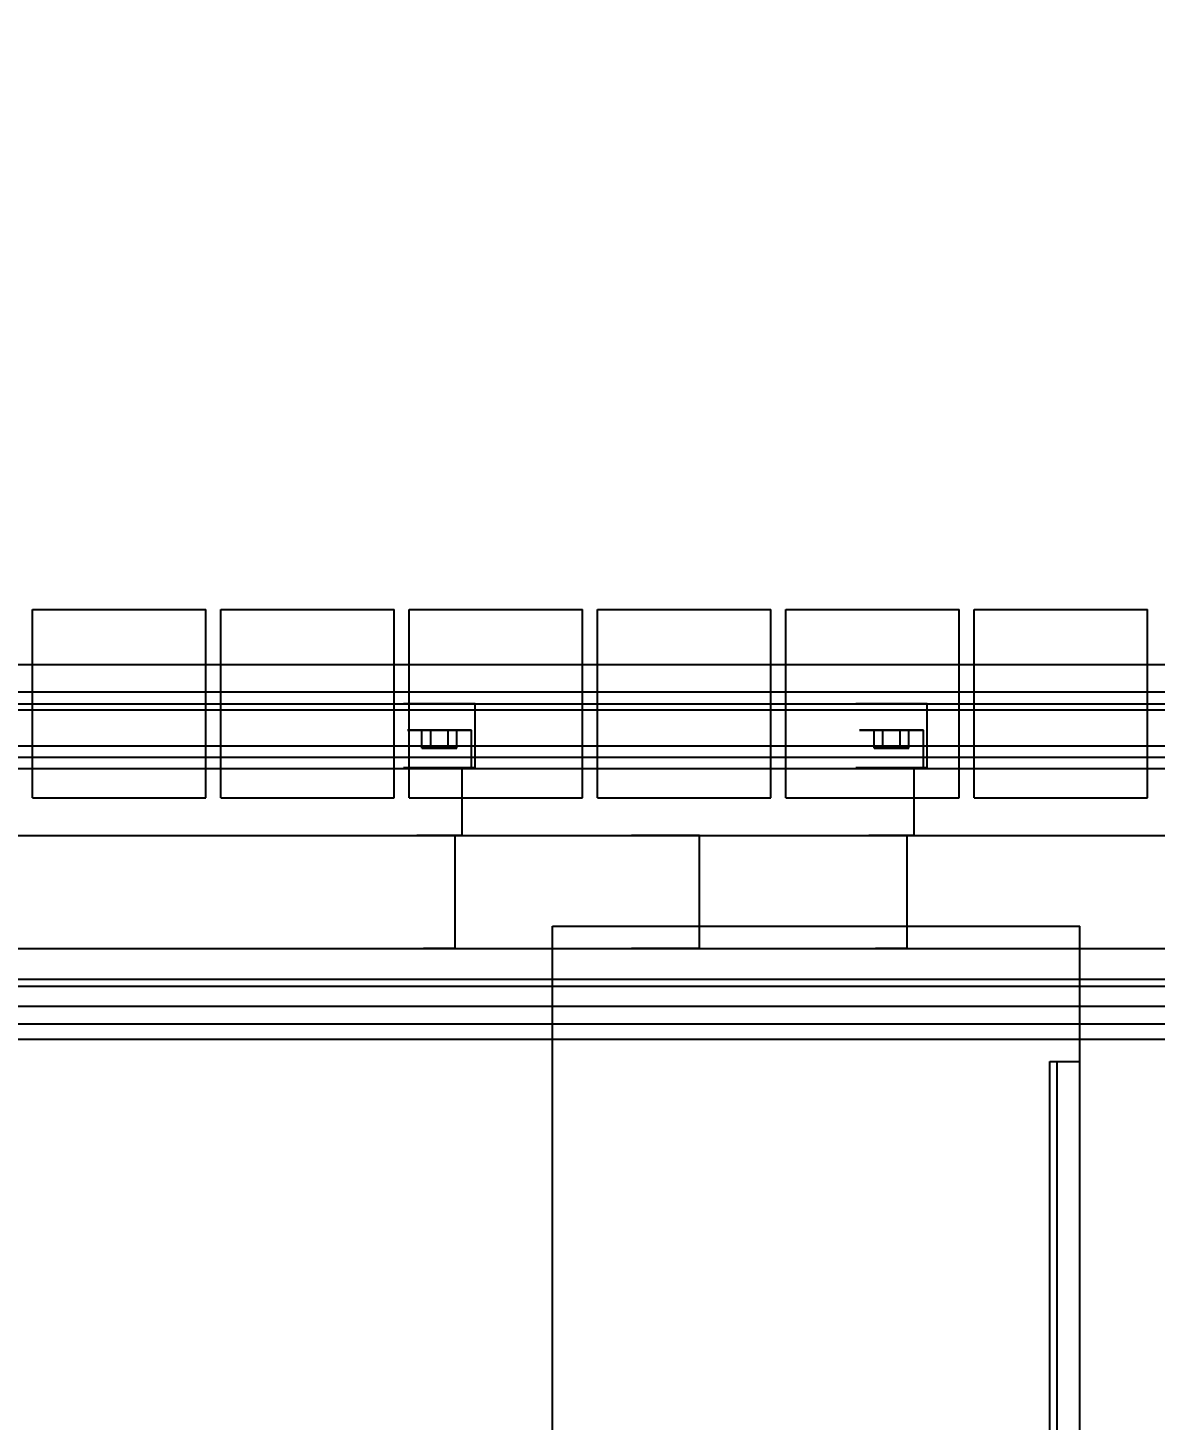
# Model space of a CAD drawing. Header units: millimetres. Extents: x -201 to 3037, y -406 to 3230.
# Drawn here: x 580.4 to 730, y 1274.4 to 1459.2 of the extents above; entities that cross this region are included whole.
import ezdxf

# ---------------------------------------------------------------- set-up
doc = ezdxf.new("R2010")
doc.units = ezdxf.units.MM
for name, color, linetype in [('DIM', 5, 'Continuous'), ('HIDDEN', 8, 'Continuous'), ('VISIBLE', 7, 'Continuous')]:
    doc.layers.add(name, color=color, linetype=linetype)
doc.styles.add('OpenSansCondensed-Light', font='OpenSansCondensed-Light.ttf')
doc.dimstyles.new('EZDXF', dxfattribs={"dimtxt": 0.25, "dimasz": 0.175, "dimexe": 0.375, "dimexo": 0.125, "dimgap": 0.1, "dimtad": 1, "dimlfac": 100, "dimzin": 12, "dimdsep": 46, "dimtxsty": 'OpenSansCondensed-Light', "dimblk": 'ARCHTICK', "dimcen": 2.5, "dimazin": 3, "dimtfac": 0.5, "dimtmove": 2, "dimatfit": 3})

# ---------------------------------------------------------------- blocks, each defined once
blk = doc.blocks.new('_ARCHTICK')
at = {"color": 0, "linetype": 'BYBLOCK', "const_width": 0.15}
blk.add_lwpolyline([(-0.5, -0.5), (0.5, 0.5)], dxfattribs=at)

msp = doc.modelspace()

# ---------------------------------------------------------------- linework, layer by layer
at = {"layer": 'HIDDEN'}
for points in [[(581, 1357), (581, 1382)], [(581, 1382), (604, 1382)], [(604, 1357), (604, 1382)], [(606, 1357), (606, 1382)], [(606, 1382), (629, 1382)], [(629, 1357), (629, 1382)], [(631, 1357), (631, 1382)], [(631, 1382), (654, 1382)], [(654, 1357), (654, 1382)], [(656, 1357), (656, 1382)], [(656, 1382), (679, 1382)], [(679, 1357), (679, 1382)], [(681, 1357), (681, 1382)], [(681, 1382), (704, 1382)], [(704, 1357), (704, 1382)], [(706, 1357), (706, 1382)], [(706, 1382), (729, 1382)], [(729, 1357), (729, 1382)], [(90, 1374.7), (1140, 1374.7)], [(581, 1374.7), (604, 1374.7)], [(606, 1374.7), (629, 1374.7)], [(631, 1374.7), (654, 1374.7)], [(656, 1374.7), (679, 1374.7)], [(681, 1374.7), (704, 1374.7)], [(706, 1374.7), (729, 1374.7)], [(90, 1371.1), (1140, 1371.1)], [(135, 1369.5), (1195, 1369.5)], [(135, 1369.5), (1195, 1369.5)], [(135, 1369.5), (1195, 1369.5)], [(581, 1371.1), (604, 1371.1)], [(581, 1369.5), (604, 1369.5)], [(606, 1371.1), (629, 1371.1)], [(606, 1369.5), (629, 1369.5)], [(639.75, 1369.5), (639.63, 1369.5), (639.28, 1369.5), (638.71, 1369.5), (637.96, 1369.5), (637.06, 1369.5), (636.06, 1369.5), (635, 1369.5), (633.94, 1369.5), (632.94, 1369.5), (632.04, 1369.5), (631.29, 1369.5), (630.72, 1369.5), (630.37, 1369.5), (630.25, 1369.5)], [(630.25, 1369.5), (630.37, 1369.5), (630.72, 1369.5), (631.29, 1369.5), (632.04, 1369.5), (632.94, 1369.5), (633.94, 1369.5), (635, 1369.5), (636.06, 1369.5), (637.06, 1369.5), (637.96, 1369.5), (638.71, 1369.5), (639.28, 1369.5), (639.63, 1369.5), (639.75, 1369.5)], [(639.75, 1369.5), (639.63, 1369.5), (639.28, 1369.5), (638.71, 1369.5), (637.96, 1369.5), (637.06, 1369.5), (636.06, 1369.5), (635, 1369.5), (633.94, 1369.5), (632.94, 1369.5), (632.04, 1369.5), (631.29, 1369.5), (630.72, 1369.5), (630.37, 1369.5), (630.25, 1369.5)], [(630.25, 1369.5), (630.37, 1369.5), (630.72, 1369.5), (631.29, 1369.5), (632.04, 1369.5), (632.94, 1369.5), (633.94, 1369.5), (635, 1369.5), (636.06, 1369.5), (637.06, 1369.5), (637.96, 1369.5), (638.71, 1369.5), (639.28, 1369.5), (639.63, 1369.5), (639.75, 1369.5)], [(631, 1371.1), (654, 1371.1)], [(631, 1369.5), (654, 1369.5)], [(639.75, 1361), (639.75, 1369.5)], [(639.75, 1361), (639.75, 1369.5)], [(656, 1371.1), (679, 1371.1)], [(656, 1369.5), (679, 1369.5)], [(681, 1371.1), (704, 1371.1)], [(681, 1369.5), (704, 1369.5)], [(699.75, 1369.5), (699.63, 1369.5), (699.28, 1369.5), (698.71, 1369.5), (697.96, 1369.5), (697.06, 1369.5), (696.06, 1369.5), (695, 1369.5), (693.94, 1369.5), (692.94, 1369.5), (692.04, 1369.5), (691.29, 1369.5), (690.72, 1369.5), (690.37, 1369.5), (690.25, 1369.5)], [(690.25, 1369.5), (690.37, 1369.5), (690.72, 1369.5), (691.29, 1369.5), (692.04, 1369.5), (692.94, 1369.5), (693.94, 1369.5), (695, 1369.5), (696.06, 1369.5), (697.06, 1369.5), (697.96, 1369.5), (698.71, 1369.5), (699.28, 1369.5), (699.63, 1369.5), (699.75, 1369.5)], [(699.75, 1369.5), (699.63, 1369.5), (699.28, 1369.5), (698.71, 1369.5), (697.96, 1369.5), (697.06, 1369.5), (696.06, 1369.5), (695, 1369.5), (693.94, 1369.5), (692.94, 1369.5), (692.04, 1369.5), (691.29, 1369.5), (690.72, 1369.5), (690.37, 1369.5), (690.25, 1369.5)], [(690.25, 1369.5), (690.37, 1369.5), (690.72, 1369.5), (691.29, 1369.5), (692.04, 1369.5), (692.94, 1369.5), (693.94, 1369.5), (695, 1369.5), (696.06, 1369.5), (697.06, 1369.5), (697.96, 1369.5), (698.71, 1369.5), (699.28, 1369.5), (699.63, 1369.5), (699.75, 1369.5)], [(699.75, 1361), (699.75, 1369.5)], [(699.75, 1361), (699.75, 1369.5)], [(706, 1371.1), (729, 1371.1)], [(706, 1369.5), (729, 1369.5)], [(135, 1368.7), (1195, 1368.7)], [(135, 1368.7), (1195, 1368.7)], [(135, 1368.7), (1195, 1368.7)], [(581, 1368.7), (604, 1368.7)], [(606, 1368.7), (629, 1368.7)], [(631, 1368.7), (654, 1368.7)], [(656, 1368.7), (679, 1368.7)], [(681, 1368.7), (704, 1368.7)], [(706, 1368.7), (729, 1368.7)], [(639.25, 1366), (639.14, 1366), (638.83, 1366), (638.32, 1366), (637.65, 1366), (636.84, 1366), (635.95, 1366), (635, 1366), (634.05, 1366), (633.16, 1366), (632.35, 1366), (631.68, 1366), (631.17, 1366), (630.86, 1366), (630.75, 1366)], [(630.75, 1366), (630.86, 1366), (631.17, 1366), (631.68, 1366), (632.35, 1366), (633.16, 1366), (634.05, 1366), (635, 1366), (635.95, 1366), (636.84, 1366), (637.65, 1366), (638.32, 1366), (638.83, 1366), (639.14, 1366), (639.25, 1366)], [(639.25, 1366), (639.14, 1366), (638.83, 1366), (638.32, 1366), (637.65, 1366), (636.84, 1366), (635.95, 1366), (635, 1366), (634.05, 1366), (633.16, 1366), (632.35, 1366), (631.68, 1366), (631.17, 1366), (630.86, 1366), (630.75, 1366)], [(630.75, 1366), (630.86, 1366), (631.17, 1366), (631.68, 1366), (632.35, 1366), (633.16, 1366), (634.05, 1366), (635, 1366), (635.95, 1366), (636.84, 1366), (637.65, 1366), (638.32, 1366), (638.83, 1366), (639.14, 1366), (639.25, 1366)], [(632.69, 1366), (633.85, 1366)], [(633.85, 1366), (632.69, 1366)], [(632.69, 1363.6), (632.69, 1366)], [(632.69, 1366), (633.85, 1366)], [(633.85, 1366), (632.69, 1366)], [(632.69, 1363.6), (632.69, 1366)], [(633.85, 1366), (636.15, 1366)], [(636.15, 1366), (633.85, 1366)], [(633.85, 1363.6), (633.85, 1366)], [(633.85, 1363.6), (633.85, 1366)], [(633.85, 1366), (636.15, 1366)], [(636.15, 1366), (633.85, 1366)], [(633.85, 1363.6), (633.85, 1366)], [(633.85, 1363.6), (633.85, 1366)], [(637.31, 1366), (636.15, 1366)], [(636.15, 1366), (637.31, 1366)], [(636.15, 1363.6), (636.15, 1366)], [(636.15, 1363.6), (636.15, 1366)], [(637.31, 1366), (636.15, 1366)], [(636.15, 1366), (637.31, 1366)], [(636.15, 1363.6), (636.15, 1366)], [(636.15, 1363.6), (636.15, 1366)], [(637.31, 1363.6), (637.31, 1366)], [(637.31, 1363.6), (637.31, 1366)], [(639.25, 1361), (639.25, 1366)], [(639.25, 1361), (639.25, 1366)], [(699.25, 1366), (699.14, 1366), (698.83, 1366), (698.32, 1366), (697.65, 1366), (696.84, 1366), (695.95, 1366), (695, 1366), (694.05, 1366), (693.16, 1366), (692.35, 1366), (691.68, 1366), (691.17, 1366), (690.86, 1366), (690.75, 1366)], [(690.75, 1366), (690.86, 1366), (691.17, 1366), (691.68, 1366), (692.35, 1366), (693.16, 1366), (694.05, 1366), (695, 1366), (695.95, 1366), (696.84, 1366), (697.65, 1366), (698.32, 1366), (698.83, 1366), (699.14, 1366), (699.25, 1366)], [(699.25, 1366), (699.14, 1366), (698.83, 1366), (698.32, 1366), (697.65, 1366), (696.84, 1366), (695.95, 1366), (695, 1366), (694.05, 1366), (693.16, 1366), (692.35, 1366), (691.68, 1366), (691.17, 1366), (690.86, 1366), (690.75, 1366)], [(690.75, 1366), (690.86, 1366), (691.17, 1366), (691.68, 1366), (692.35, 1366), (693.16, 1366), (694.05, 1366), (695, 1366), (695.95, 1366), (696.84, 1366), (697.65, 1366), (698.32, 1366), (698.83, 1366), (699.14, 1366), (699.25, 1366)], [(692.69, 1366), (693.85, 1366)], [(693.85, 1366), (692.69, 1366)], [(692.69, 1363.6), (692.69, 1366)], [(692.69, 1366), (693.85, 1366)], [(693.85, 1366), (692.69, 1366)], [(692.69, 1363.6), (692.69, 1366)], [(693.85, 1366), (696.15, 1366)], [(696.15, 1366), (693.85, 1366)], [(693.85, 1363.6), (693.85, 1366)], [(693.85, 1363.6), (693.85, 1366)], [(693.85, 1366), (696.15, 1366)], [(696.15, 1366), (693.85, 1366)], [(693.85, 1363.6), (693.85, 1366)], [(693.85, 1363.6), (693.85, 1366)], [(697.31, 1366), (696.15, 1366)], [(696.15, 1366), (697.31, 1366)], [(696.15, 1363.6), (696.15, 1366)], [(696.15, 1363.6), (696.15, 1366)], [(697.31, 1366), (696.15, 1366)], [(696.15, 1366), (697.31, 1366)], [(696.15, 1363.6), (696.15, 1366)], [(696.15, 1363.6), (696.15, 1366)], [(697.31, 1363.6), (697.31, 1366)], [(697.31, 1363.6), (697.31, 1366)], [(699.25, 1361), (699.25, 1366)], [(699.25, 1361), (699.25, 1366)], [(135, 1363.9), (1195, 1363.9)], [(135, 1363.9), (1195, 1363.9)], [(135, 1363.9), (1195, 1363.9)], [(581, 1363.9), (604, 1363.9)], [(606, 1363.9), (629, 1363.9)], [(631, 1363.9), (654, 1363.9)], [(656, 1363.9), (679, 1363.9)], [(681, 1363.9), (704, 1363.9)], [(706, 1363.9), (729, 1363.9)], [(135, 1362.4), (1195, 1362.4)], [(135, 1362.4), (1195, 1362.4)], [(135, 1362.4), (1195, 1362.4)], [(581, 1362.4), (604, 1362.4)], [(606, 1362.4), (629, 1362.4)], [(631, 1362.4), (654, 1362.4)], [(633.85, 1363.6), (632.69, 1363.6)], [(632.69, 1363.6), (633.85, 1363.6)], [(633.85, 1363.6), (632.69, 1363.6)], [(632.69, 1363.6), (633.85, 1363.6)], [(636.15, 1363.6), (633.85, 1363.6)], [(633.85, 1363.6), (636.15, 1363.6)], [(636.15, 1363.6), (633.85, 1363.6)], [(633.85, 1363.6), (636.15, 1363.6)], [(636.15, 1363.6), (637.31, 1363.6)], [(637.31, 1363.6), (636.15, 1363.6)], [(636.15, 1363.6), (637.31, 1363.6)], [(637.31, 1363.6), (636.15, 1363.6)], [(656, 1362.4), (679, 1362.4)], [(681, 1362.4), (704, 1362.4)], [(693.85, 1363.6), (692.69, 1363.6)], [(692.69, 1363.6), (693.85, 1363.6)], [(693.85, 1363.6), (692.69, 1363.6)], [(692.69, 1363.6), (693.85, 1363.6)], [(696.15, 1363.6), (693.85, 1363.6)], [(693.85, 1363.6), (696.15, 1363.6)], [(696.15, 1363.6), (693.85, 1363.6)], [(693.85, 1363.6), (696.15, 1363.6)], [(696.15, 1363.6), (697.31, 1363.6)], [(697.31, 1363.6), (696.15, 1363.6)], [(696.15, 1363.6), (697.31, 1363.6)], [(697.31, 1363.6), (696.15, 1363.6)], [(706, 1362.4), (729, 1362.4)], [(135, 1360.9), (1195, 1360.9)], [(135, 1360.9), (1195, 1360.9)], [(135, 1360.9), (1195, 1360.9)], [(581, 1360.9), (604, 1360.9)], [(606, 1360.9), (629, 1360.9)], [(639.75, 1361), (639.63, 1361), (639.28, 1361), (638.71, 1361), (637.96, 1361), (637.06, 1361), (636.06, 1361), (635, 1361), (633.94, 1361), (632.94, 1361), (632.04, 1361), (631.29, 1361), (630.72, 1361), (630.37, 1361), (630.25, 1361)], [(630.25, 1361), (630.37, 1361), (630.72, 1361), (631.29, 1361), (632.04, 1361), (632.94, 1361), (633.94, 1361), (635, 1361), (636.06, 1361), (637.06, 1361), (637.96, 1361), (638.71, 1361), (639.28, 1361), (639.63, 1361), (639.75, 1361)], [(639.75, 1361), (639.63, 1361), (639.28, 1361), (638.71, 1361), (637.96, 1361), (637.06, 1361), (636.06, 1361), (635, 1361), (633.94, 1361), (632.94, 1361), (632.04, 1361), (631.29, 1361), (630.72, 1361), (630.37, 1361), (630.25, 1361)], [(630.25, 1361), (630.37, 1361), (630.72, 1361), (631.29, 1361), (632.04, 1361), (632.94, 1361), (633.94, 1361), (635, 1361), (636.06, 1361), (637.06, 1361), (637.96, 1361), (638.71, 1361), (639.28, 1361), (639.63, 1361), (639.75, 1361)], [(639.25, 1361), (639.14, 1361), (638.83, 1361), (638.32, 1361), (637.65, 1361), (636.84, 1361), (635.95, 1361), (635, 1361), (634.05, 1361), (633.16, 1361), (632.35, 1361), (631.68, 1361), (631.17, 1361), (630.86, 1361), (630.75, 1361)], [(630.75, 1361), (630.86, 1361), (631.17, 1361), (631.68, 1361), (632.35, 1361), (633.16, 1361), (634.05, 1361), (635, 1361), (635.95, 1361), (636.84, 1361), (637.65, 1361), (638.32, 1361), (638.83, 1361), (639.14, 1361), (639.25, 1361)], [(639.25, 1361), (639.14, 1361), (638.83, 1361), (638.32, 1361), (637.65, 1361), (636.84, 1361), (635.95, 1361), (635, 1361), (634.05, 1361), (633.16, 1361), (632.35, 1361), (631.68, 1361), (631.17, 1361), (630.86, 1361), (630.75, 1361)], [(630.75, 1361), (630.86, 1361), (631.17, 1361), (631.68, 1361), (632.35, 1361), (633.16, 1361), (634.05, 1361), (635, 1361), (635.95, 1361), (636.84, 1361), (637.65, 1361), (638.32, 1361), (638.83, 1361), (639.14, 1361), (639.25, 1361)], [(631, 1360.9), (654, 1360.9)], [(638, 1361), (637.92, 1361), (637.7, 1361), (637.35, 1361), (636.87, 1361), (636.3, 1361), (635.67, 1361), (635, 1361), (634.33, 1361), (633.7, 1361), (633.13, 1361), (632.65, 1361), (632.3, 1361), (632.08, 1361), (632, 1361)], [(632, 1361), (632.08, 1361), (632.3, 1361), (632.65, 1361), (633.13, 1361), (633.7, 1361), (634.33, 1361), (635, 1361), (635.67, 1361), (636.3, 1361), (636.87, 1361), (637.35, 1361), (637.7, 1361), (637.92, 1361), (638, 1361)], [(638, 1361), (637.92, 1361), (637.7, 1361), (637.35, 1361), (636.87, 1361), (636.3, 1361), (635.67, 1361), (635, 1361), (634.33, 1361), (633.7, 1361), (633.13, 1361), (632.65, 1361), (632.3, 1361), (632.08, 1361), (632, 1361)], [(632, 1361), (632.08, 1361), (632.3, 1361), (632.65, 1361), (633.13, 1361), (633.7, 1361), (634.33, 1361), (635, 1361), (635.67, 1361), (636.3, 1361), (636.87, 1361), (637.35, 1361), (637.7, 1361), (637.92, 1361), (638, 1361)], [(638, 1352), (638, 1361)], [(638, 1352), (638, 1361)], [(656, 1360.9), (679, 1360.9)], [(681, 1360.9), (704, 1360.9)], [(699.75, 1361), (699.63, 1361), (699.28, 1361), (698.71, 1361), (697.96, 1361), (697.06, 1361), (696.06, 1361), (695, 1361), (693.94, 1361), (692.94, 1361), (692.04, 1361), (691.29, 1361), (690.72, 1361), (690.37, 1361), (690.25, 1361)], [(690.25, 1361), (690.37, 1361), (690.72, 1361), (691.29, 1361), (692.04, 1361), (692.94, 1361), (693.94, 1361), (695, 1361), (696.06, 1361), (697.06, 1361), (697.96, 1361), (698.71, 1361), (699.28, 1361), (699.63, 1361), (699.75, 1361)], [(699.75, 1361), (699.63, 1361), (699.28, 1361), (698.71, 1361), (697.96, 1361), (697.06, 1361), (696.06, 1361), (695, 1361), (693.94, 1361), (692.94, 1361), (692.04, 1361), (691.29, 1361), (690.72, 1361), (690.37, 1361), (690.25, 1361)], [(690.25, 1361), (690.37, 1361), (690.72, 1361), (691.29, 1361), (692.04, 1361), (692.94, 1361), (693.94, 1361), (695, 1361), (696.06, 1361), (697.06, 1361), (697.96, 1361), (698.71, 1361), (699.28, 1361), (699.63, 1361), (699.75, 1361)], [(699.25, 1361), (699.14, 1361), (698.83, 1361), (698.32, 1361), (697.65, 1361), (696.84, 1361), (695.95, 1361), (695, 1361), (694.05, 1361), (693.16, 1361), (692.35, 1361), (691.68, 1361), (691.17, 1361), (690.86, 1361), (690.75, 1361)], [(690.75, 1361), (690.86, 1361), (691.17, 1361), (691.68, 1361), (692.35, 1361), (693.16, 1361), (694.05, 1361), (695, 1361), (695.95, 1361), (696.84, 1361), (697.65, 1361), (698.32, 1361), (698.83, 1361), (699.14, 1361), (699.25, 1361)], [(699.25, 1361), (699.14, 1361), (698.83, 1361), (698.32, 1361), (697.65, 1361), (696.84, 1361), (695.95, 1361), (695, 1361), (694.05, 1361), (693.16, 1361), (692.35, 1361), (691.68, 1361), (691.17, 1361), (690.86, 1361), (690.75, 1361)], [(690.75, 1361), (690.86, 1361), (691.17, 1361), (691.68, 1361), (692.35, 1361), (693.16, 1361), (694.05, 1361), (695, 1361), (695.95, 1361), (696.84, 1361), (697.65, 1361), (698.32, 1361), (698.83, 1361), (699.14, 1361), (699.25, 1361)], [(698, 1361), (697.92, 1361), (697.7, 1361), (697.35, 1361), (696.87, 1361), (696.3, 1361), (695.67, 1361), (695, 1361), (694.33, 1361), (693.7, 1361), (693.13, 1361), (692.65, 1361), (692.3, 1361), (692.08, 1361), (692, 1361)], [(692, 1361), (692.08, 1361), (692.3, 1361), (692.65, 1361), (693.13, 1361), (693.7, 1361), (694.33, 1361), (695, 1361), (695.67, 1361), (696.3, 1361), (696.87, 1361), (697.35, 1361), (697.7, 1361), (697.92, 1361), (698, 1361)], [(698, 1361), (697.92, 1361), (697.7, 1361), (697.35, 1361), (696.87, 1361), (696.3, 1361), (695.67, 1361), (695, 1361), (694.33, 1361), (693.7, 1361), (693.13, 1361), (692.65, 1361), (692.3, 1361), (692.08, 1361), (692, 1361)], [(692, 1361), (692.08, 1361), (692.3, 1361), (692.65, 1361), (693.13, 1361), (693.7, 1361), (694.33, 1361), (695, 1361), (695.67, 1361), (696.3, 1361), (696.87, 1361), (697.35, 1361), (697.7, 1361), (697.92, 1361), (698, 1361)], [(698, 1352), (698, 1361)], [(698, 1352), (698, 1361)], [(706, 1360.9), (729, 1360.9)], [(581, 1357), (604, 1357)], [(606, 1357), (629, 1357)], [(631, 1357), (654, 1357)], [(656, 1357), (679, 1357)], [(681, 1357), (704, 1357)], [(706, 1357), (729, 1357)], [(135, 1352), (1195, 1352)], [(135, 1352), (1195, 1352)], [(135, 1352), (1195, 1352)], [(135, 1352), (1195, 1352)], [(135, 1352), (1195, 1352)], [(135, 1352), (1195, 1352)], [(135, 1352), (1195, 1352)], [(638, 1352), (637.92, 1352), (637.7, 1352), (637.35, 1352), (636.87, 1352), (636.3, 1352), (635.67, 1352), (635, 1352), (634.33, 1352), (633.7, 1352), (633.13, 1352), (632.65, 1352), (632.3, 1352), (632.08, 1352), (632, 1352)], [(632, 1352), (632.08, 1352), (632.3, 1352), (632.65, 1352), (633.13, 1352), (633.7, 1352), (634.33, 1352), (635, 1352), (635.67, 1352), (636.3, 1352), (636.87, 1352), (637.35, 1352), (637.7, 1352), (637.92, 1352), (638, 1352)], [(638, 1352), (637.92, 1352), (637.7, 1352), (637.35, 1352), (636.87, 1352), (636.3, 1352), (635.67, 1352), (635, 1352), (634.33, 1352), (633.7, 1352), (633.13, 1352), (632.65, 1352), (632.3, 1352), (632.08, 1352), (632, 1352)], [(632, 1352), (632.08, 1352), (632.3, 1352), (632.65, 1352), (633.13, 1352), (633.7, 1352), (634.33, 1352), (635, 1352), (635.67, 1352), (636.3, 1352), (636.87, 1352), (637.35, 1352), (637.7, 1352), (637.92, 1352), (638, 1352)], [(637.1, 1352), (637.05, 1352), (636.89, 1352), (636.64, 1352), (636.31, 1352), (635.91, 1352), (635.47, 1352), (635, 1352), (634.53, 1352), (634.09, 1352), (633.69, 1352), (633.36, 1352), (633.11, 1352), (632.95, 1352), (632.9, 1352)], [(632.9, 1352), (632.95, 1352), (633.11, 1352), (633.36, 1352), (633.69, 1352), (634.09, 1352), (634.53, 1352), (635, 1352), (635.47, 1352), (635.91, 1352), (636.31, 1352), (636.64, 1352), (636.89, 1352), (637.05, 1352), (637.1, 1352)], [(637.1, 1352), (637.05, 1352), (636.89, 1352), (636.64, 1352), (636.31, 1352), (635.91, 1352), (635.47, 1352), (635, 1352), (634.53, 1352), (634.09, 1352), (633.69, 1352), (633.36, 1352), (633.11, 1352), (632.95, 1352), (632.9, 1352)], [(632.9, 1352), (632.95, 1352), (633.11, 1352), (633.36, 1352), (633.69, 1352), (634.09, 1352), (634.53, 1352), (635, 1352), (635.47, 1352), (635.91, 1352), (636.31, 1352), (636.64, 1352), (636.89, 1352), (637.05, 1352), (637.1, 1352)], [(637.1, 1337), (637.1, 1352)], [(637.1, 1337), (637.1, 1352)], [(669.5, 1352), (669.39, 1352), (669.05, 1352), (668.52, 1352), (667.81, 1352), (666.95, 1352), (666, 1352), (665, 1352), (664, 1352), (663.05, 1352), (662.19, 1352), (661.48, 1352), (660.95, 1352), (660.61, 1352), (660.5, 1352)], [(660.5, 1352), (660.61, 1352), (660.95, 1352), (661.48, 1352), (662.19, 1352), (663.05, 1352), (664, 1352), (665, 1352), (666, 1352), (666.95, 1352), (667.81, 1352), (668.52, 1352), (669.05, 1352), (669.39, 1352), (669.5, 1352)], [(669.5, 1352), (669.39, 1352), (669.05, 1352), (668.52, 1352), (667.81, 1352), (666.95, 1352), (666, 1352), (665, 1352), (664, 1352), (663.05, 1352), (662.19, 1352), (661.48, 1352), (660.95, 1352), (660.61, 1352), (660.5, 1352)], [(660.5, 1352), (660.61, 1352), (660.95, 1352), (661.48, 1352), (662.19, 1352), (663.05, 1352), (664, 1352), (665, 1352), (666, 1352), (666.95, 1352), (667.81, 1352), (668.52, 1352), (669.05, 1352), (669.39, 1352), (669.5, 1352)], [(669.5, 1352), (669.39, 1352), (669.05, 1352), (668.52, 1352), (667.81, 1352), (666.95, 1352), (666, 1352), (665, 1352), (664, 1352), (663.05, 1352), (662.19, 1352), (661.48, 1352), (660.95, 1352), (660.61, 1352), (660.5, 1352)], [(660.5, 1352), (660.61, 1352), (660.95, 1352), (661.48, 1352), (662.19, 1352), (663.05, 1352), (664, 1352), (665, 1352), (666, 1352), (666.95, 1352), (667.81, 1352), (668.52, 1352), (669.05, 1352), (669.39, 1352), (669.5, 1352)], [(669.5, 1352), (669.39, 1352), (669.05, 1352), (668.52, 1352), (667.81, 1352), (666.95, 1352), (666, 1352), (665, 1352), (664, 1352), (663.05, 1352), (662.19, 1352), (661.48, 1352), (660.95, 1352), (660.61, 1352), (660.5, 1352)], [(660.5, 1352), (660.61, 1352), (660.95, 1352), (661.48, 1352), (662.19, 1352), (663.05, 1352), (664, 1352), (665, 1352), (666, 1352), (666.95, 1352), (667.81, 1352), (668.52, 1352), (669.05, 1352), (669.39, 1352), (669.5, 1352)], [(669.5, 1337), (669.5, 1352)], [(669.5, 1337), (669.5, 1352)], [(669.5, 1337), (669.5, 1352)], [(669.5, 1337), (669.5, 1352)], [(698, 1352), (697.92, 1352), (697.7, 1352), (697.35, 1352), (696.87, 1352), (696.3, 1352), (695.67, 1352), (695, 1352), (694.33, 1352), (693.7, 1352), (693.13, 1352), (692.65, 1352), (692.3, 1352), (692.08, 1352), (692, 1352)], [(692, 1352), (692.08, 1352), (692.3, 1352), (692.65, 1352), (693.13, 1352), (693.7, 1352), (694.33, 1352), (695, 1352), (695.67, 1352), (696.3, 1352), (696.87, 1352), (697.35, 1352), (697.7, 1352), (697.92, 1352), (698, 1352)], [(698, 1352), (697.92, 1352), (697.7, 1352), (697.35, 1352), (696.87, 1352), (696.3, 1352), (695.67, 1352), (695, 1352), (694.33, 1352), (693.7, 1352), (693.13, 1352), (692.65, 1352), (692.3, 1352), (692.08, 1352), (692, 1352)], [(692, 1352), (692.08, 1352), (692.3, 1352), (692.65, 1352), (693.13, 1352), (693.7, 1352), (694.33, 1352), (695, 1352), (695.67, 1352), (696.3, 1352), (696.87, 1352), (697.35, 1352), (697.7, 1352), (697.92, 1352), (698, 1352)], [(697.1, 1352), (697.05, 1352), (696.89, 1352), (696.64, 1352), (696.31, 1352), (695.91, 1352), (695.47, 1352), (695, 1352), (694.53, 1352), (694.09, 1352), (693.69, 1352), (693.36, 1352), (693.11, 1352), (692.95, 1352), (692.9, 1352)], [(692.9, 1352), (692.95, 1352), (693.11, 1352), (693.36, 1352), (693.69, 1352), (694.09, 1352), (694.53, 1352), (695, 1352), (695.47, 1352), (695.91, 1352), (696.31, 1352), (696.64, 1352), (696.89, 1352), (697.05, 1352), (697.1, 1352)], [(697.1, 1352), (697.05, 1352), (696.89, 1352), (696.64, 1352), (696.31, 1352), (695.91, 1352), (695.47, 1352), (695, 1352), (694.53, 1352), (694.09, 1352), (693.69, 1352), (693.36, 1352), (693.11, 1352), (692.95, 1352), (692.9, 1352)], [(692.9, 1352), (692.95, 1352), (693.11, 1352), (693.36, 1352), (693.69, 1352), (694.09, 1352), (694.53, 1352), (695, 1352), (695.47, 1352), (695.91, 1352), (696.31, 1352), (696.64, 1352), (696.89, 1352), (697.05, 1352), (697.1, 1352)], [(697.1, 1337), (697.1, 1352)], [(697.1, 1337), (697.1, 1352)], [(650, 1217), (650, 1340)], [(650, 1160), (650, 1340)], [(650, 1340), (720, 1340)], [(650, 1340), (720, 1340)], [(720, 1217), (720, 1340)], [(720, 1160), (720, 1340)], [(10, 1337), (1230, 1337)], [(10, 1337), (1230, 1337)], [(10, 1337), (1230, 1337)], [(135, 1337), (1195, 1337)], [(135, 1337), (1195, 1337)], [(135, 1337), (1195, 1337)], [(135, 1337), (1195, 1337)], [(637.1, 1337), (637.05, 1337), (636.89, 1337), (636.64, 1337), (636.31, 1337), (635.91, 1337), (635.47, 1337), (635, 1337), (634.53, 1337), (634.09, 1337), (633.69, 1337), (633.36, 1337), (633.11, 1337), (632.95, 1337), (632.9, 1337)], [(632.9, 1337), (632.95, 1337), (633.11, 1337), (633.36, 1337), (633.69, 1337), (634.09, 1337), (634.53, 1337), (635, 1337), (635.47, 1337), (635.91, 1337), (636.31, 1337), (636.64, 1337), (636.89, 1337), (637.05, 1337), (637.1, 1337)], [(637.1, 1337), (637.05, 1337), (636.89, 1337), (636.64, 1337), (636.31, 1337), (635.91, 1337), (635.47, 1337), (635, 1337), (634.53, 1337), (634.09, 1337), (633.69, 1337), (633.36, 1337), (633.11, 1337), (632.95, 1337), (632.9, 1337)], [(632.9, 1337), (632.95, 1337), (633.11, 1337), (633.36, 1337), (633.69, 1337), (634.09, 1337), (634.53, 1337), (635, 1337), (635.47, 1337), (635.91, 1337), (636.31, 1337), (636.64, 1337), (636.89, 1337), (637.05, 1337), (637.1, 1337)], [(669.5, 1337), (669.39, 1337), (669.05, 1337), (668.52, 1337), (667.81, 1337), (666.95, 1337), (666, 1337), (665, 1337), (664, 1337), (663.05, 1337), (662.19, 1337), (661.48, 1337), (660.95, 1337), (660.61, 1337), (660.5, 1337)], [(660.5, 1337), (660.61, 1337), (660.95, 1337), (661.48, 1337), (662.19, 1337), (663.05, 1337), (664, 1337), (665, 1337), (666, 1337), (666.95, 1337), (667.81, 1337), (668.52, 1337), (669.05, 1337), (669.39, 1337), (669.5, 1337)], [(669.5, 1337), (669.39, 1337), (669.05, 1337), (668.52, 1337), (667.81, 1337), (666.95, 1337), (666, 1337), (665, 1337), (664, 1337), (663.05, 1337), (662.19, 1337), (661.48, 1337), (660.95, 1337), (660.61, 1337), (660.5, 1337)], [(660.5, 1337), (660.61, 1337), (660.95, 1337), (661.48, 1337), (662.19, 1337), (663.05, 1337), (664, 1337), (665, 1337), (666, 1337), (666.95, 1337), (667.81, 1337), (668.52, 1337), (669.05, 1337), (669.39, 1337), (669.5, 1337)], [(669.5, 1337), (669.39, 1337), (669.05, 1337), (668.52, 1337), (667.81, 1337), (666.95, 1337), (666, 1337), (665, 1337), (664, 1337), (663.05, 1337), (662.19, 1337), (661.48, 1337), (660.95, 1337), (660.61, 1337), (660.5, 1337)], [(660.5, 1337), (660.61, 1337), (660.95, 1337), (661.48, 1337), (662.19, 1337), (663.05, 1337), (664, 1337), (665, 1337), (666, 1337), (666.95, 1337), (667.81, 1337), (668.52, 1337), (669.05, 1337), (669.39, 1337), (669.5, 1337)], [(669.5, 1337), (669.39, 1337), (669.05, 1337), (668.52, 1337), (667.81, 1337), (666.95, 1337), (666, 1337), (665, 1337), (664, 1337), (663.05, 1337), (662.19, 1337), (661.48, 1337), (660.95, 1337), (660.61, 1337), (660.5, 1337)], [(660.5, 1337), (660.61, 1337), (660.95, 1337), (661.48, 1337), (662.19, 1337), (663.05, 1337), (664, 1337), (665, 1337), (666, 1337), (666.95, 1337), (667.81, 1337), (668.52, 1337), (669.05, 1337), (669.39, 1337), (669.5, 1337)], [(697.1, 1337), (697.05, 1337), (696.89, 1337), (696.64, 1337), (696.31, 1337), (695.91, 1337), (695.47, 1337), (695, 1337), (694.53, 1337), (694.09, 1337), (693.69, 1337), (693.36, 1337), (693.11, 1337), (692.95, 1337), (692.9, 1337)], [(692.9, 1337), (692.95, 1337), (693.11, 1337), (693.36, 1337), (693.69, 1337), (694.09, 1337), (694.53, 1337), (695, 1337), (695.47, 1337), (695.91, 1337), (696.31, 1337), (696.64, 1337), (696.89, 1337), (697.05, 1337), (697.1, 1337)], [(697.1, 1337), (697.05, 1337), (696.89, 1337), (696.64, 1337), (696.31, 1337), (695.91, 1337), (695.47, 1337), (695, 1337), (694.53, 1337), (694.09, 1337), (693.69, 1337), (693.36, 1337), (693.11, 1337), (692.95, 1337), (692.9, 1337)], [(692.9, 1337), (692.95, 1337), (693.11, 1337), (693.36, 1337), (693.69, 1337), (694.09, 1337), (694.53, 1337), (695, 1337), (695.47, 1337), (695.91, 1337), (696.31, 1337), (696.64, 1337), (696.89, 1337), (697.05, 1337), (697.1, 1337)], [(1140, 1332.9), (90, 1332.9)], [(1140, 1332.9), (90, 1332.9)], [(10, 1332), (1230, 1332)], [(10, 1332), (1230, 1332)], [(10, 1332), (1230, 1332)], [(10, 1332), (1230, 1332)], [(1140, 1329.3), (90, 1329.3)], [(1140, 1329.3), (90, 1329.3)], [(330, 1327), (1210, 1327)], [(330, 1325), (1210, 1325)], [(716, 1322), (720, 1322)], [(716, 1212), (716, 1322)], [(716, 1322), (720, 1322)], [(716, 1212), (716, 1322)], [(716, 1212), (716, 1322)], [(716, 1212), (716, 1322)], [(716, 1322), (717, 1322)], [(716, 1322), (717, 1322)], [(717, 1212), (717, 1322)], [(717, 1212), (717, 1322)], [(720, 1212), (720, 1322)], [(720, 1212), (720, 1322)]]:
    msp.add_lwpolyline(points, dxfattribs=at)
at = {"layer": 'VISIBLE'}
for points in [[(581, 1357), (581, 1382)], [(581, 1382), (604, 1382)], [(604, 1357), (604, 1382)], [(606, 1357), (606, 1382)], [(606, 1382), (629, 1382)], [(629, 1357), (629, 1382)], [(631, 1357), (631, 1382)], [(631, 1382), (654, 1382)], [(654, 1357), (654, 1382)], [(656, 1357), (656, 1382)], [(656, 1382), (679, 1382)], [(679, 1357), (679, 1382)], [(681, 1357), (681, 1382)], [(681, 1382), (704, 1382)], [(704, 1357), (704, 1382)], [(706, 1357), (706, 1382)], [(706, 1382), (729, 1382)], [(729, 1357), (729, 1382)], [(579, 1374.7), (581, 1374.7)], [(604, 1374.7), (606, 1374.7)], [(629, 1374.7), (631, 1374.7)], [(654, 1374.7), (656, 1374.7)], [(679, 1374.7), (681, 1374.7)], [(704, 1374.7), (706, 1374.7)], [(729, 1374.7), (731, 1374.7)], [(579, 1371.1), (581, 1371.1)], [(579, 1369.5), (581, 1369.5)], [(604, 1371.1), (606, 1371.1)], [(604, 1369.5), (606, 1369.5)], [(629, 1371.1), (631, 1371.1)], [(629, 1369.5), (631, 1369.5)], [(654, 1371.1), (656, 1371.1)], [(654, 1369.5), (656, 1369.5)], [(679, 1371.1), (681, 1371.1)], [(679, 1369.5), (681, 1369.5)], [(704, 1371.1), (706, 1371.1)], [(704, 1369.5), (706, 1369.5)], [(729, 1371.1), (731, 1371.1)], [(729, 1369.5), (731, 1369.5)], [(579, 1368.7), (581, 1368.7)], [(604, 1368.7), (606, 1368.7)], [(629, 1368.7), (631, 1368.7)], [(654, 1368.7), (656, 1368.7)], [(679, 1368.7), (681, 1368.7)], [(704, 1368.7), (706, 1368.7)], [(729, 1368.7), (731, 1368.7)], [(579, 1363.9), (581, 1363.9)], [(604, 1363.9), (606, 1363.9)], [(629, 1363.9), (631, 1363.9)], [(654, 1363.9), (656, 1363.9)], [(679, 1363.9), (681, 1363.9)], [(704, 1363.9), (706, 1363.9)], [(729, 1363.9), (731, 1363.9)], [(579, 1362.4), (581, 1362.4)], [(604, 1362.4), (606, 1362.4)], [(629, 1362.4), (631, 1362.4)], [(654, 1362.4), (656, 1362.4)], [(679, 1362.4), (681, 1362.4)], [(704, 1362.4), (706, 1362.4)], [(729, 1362.4), (731, 1362.4)], [(579, 1360.9), (581, 1360.9)], [(604, 1360.9), (606, 1360.9)], [(629, 1360.9), (631, 1360.9)], [(654, 1360.9), (656, 1360.9)], [(679, 1360.9), (681, 1360.9)], [(704, 1360.9), (706, 1360.9)], [(729, 1360.9), (731, 1360.9)], [(581, 1357), (604, 1357)], [(606, 1357), (629, 1357)], [(631, 1357), (654, 1357)], [(656, 1357), (679, 1357)], [(681, 1357), (704, 1357)], [(706, 1357), (729, 1357)], [(135, 1352), (771, 1352)], [(68.5, 1337), (771, 1337)], [(330, 1327), (1210, 1327)], [(330, 1325), (1210, 1325)]]:
    msp.add_lwpolyline(points, dxfattribs=at)

# ---------------------------------------------------------------- dimensions: what is measured, and where the dimension line sits
at = {"layer": 'DIM'}
msp.add_linear_dim(base=(340, 1718), p1=(340, 945), p2=(785, 945), dimstyle='EZDXF', override={"dimtxt": 18, "dimasz": 12, "dimdec": 0, "dimlfac": 1}, dxfattribs=at).render()

doc.saveas('drawing.dxf')
